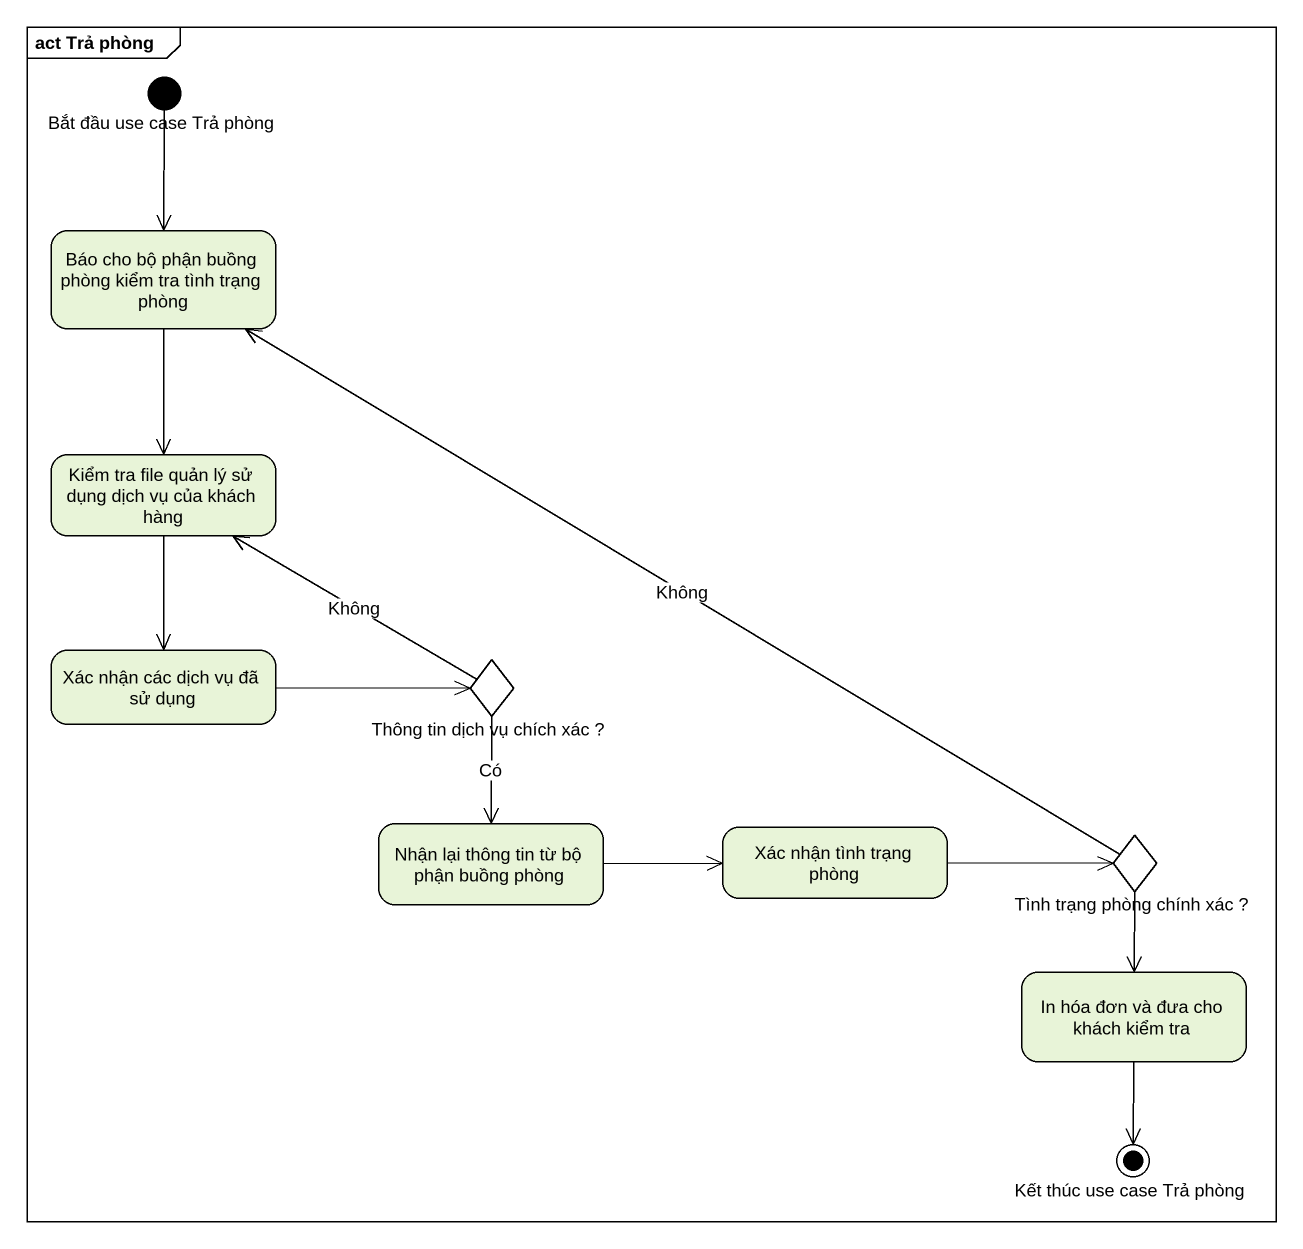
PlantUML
@startuml
mainframe act Trả phòng
hide empty description
state "Bắt đầu use case Trả phòng" as Bắt_đầu_use_case_Trả_phòng <<start>>
state "Báo cho bộ phận buồng phòng kiểm tra tình trạng phòng" as Báo_cho_bộ_phận_buồng_phòng
state "Kiểm tra file quản lý sử dụng dịch vụ của khách hàng" as Kiểm_tra_file_quản_lý_sử
state "Xác nhận các dịch vụ đã sử dụng" as Xác_nhận_các_dịch_vụ_đã_sử
state "Thông tin dịch vụ chích xác ?" as Thông_tin_dịch_vụ_chích_xác <<choice>>
state "Nhận lại thông tin từ bộ phận buồng phòng" as Nhận_lại_thông_tin_từ_bộ
state "Xác nhận tình trạng phòng" as Xác_nhận_tình_trạng_phòng
state "Tình trạng phòng chính xác ?" as Tình_trạng_phòng_chính_xác <<choice>>
state "In hóa đơn và đưa cho khách kiểm tra" as In_hóa_đơn_và_đưa_cho_khách
state "Kết thúc use case Trả phòng" as Kết_thúc_use_case_Trả_phòng <<end>>
Bắt_đầu_use_case_Trả_phòng --> Báo_cho_bộ_phận_buồng_phòng
Báo_cho_bộ_phận_buồng_phòng --> Kiểm_tra_file_quản_lý_sử
Kiểm_tra_file_quản_lý_sử --> Xác_nhận_các_dịch_vụ_đã_sử
Xác_nhận_các_dịch_vụ_đã_sử -right-> Thông_tin_dịch_vụ_chích_xác
Thông_tin_dịch_vụ_chích_xác -left-> Kiểm_tra_file_quản_lý_sử : Không
Thông_tin_dịch_vụ_chích_xác --> Nhận_lại_thông_tin_từ_bộ : Có
Nhận_lại_thông_tin_từ_bộ -right-> Xác_nhận_tình_trạng_phòng
Xác_nhận_tình_trạng_phòng -right-> Tình_trạng_phòng_chính_xác
Tình_trạng_phòng_chính_xác -up-> Báo_cho_bộ_phận_buồng_phòng : Không
Tình_trạng_phòng_chính_xác --> In_hóa_đơn_và_đưa_cho_khách
In_hóa_đơn_và_đưa_cho_khách --> Kết_thúc_use_case_Trả_phòng
@enduml
